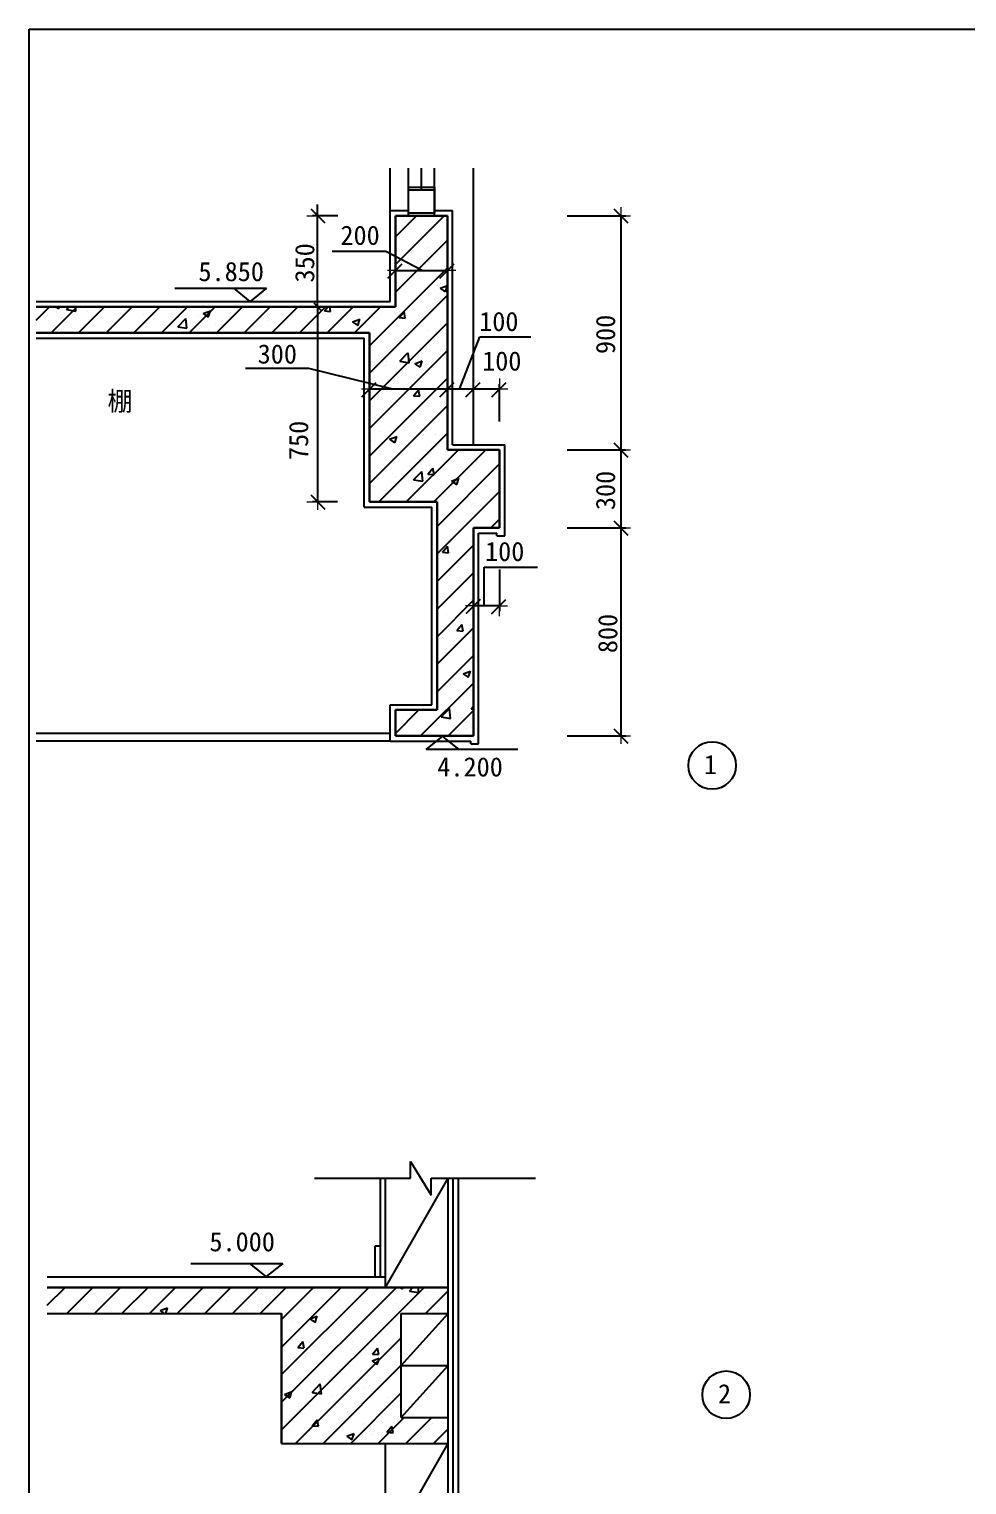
# Model space of a CAD drawing. Header units: metres. Extents: x -54693 to 188802, y -34677 to 263858.
# Drawn here: x -54693 to 67054, y 74743 to 263858 of the extents above; entities that cross this region are included whole.
import ezdxf

# ---------------------------------------------------------------- set-up
doc = ezdxf.new("R2010")
doc.units = ezdxf.units.M
for name, color, linetype in [('1', 4, 'Continuous'), ('BLOCK', 7, 'Continuous'), ('CUXING', 1, 'Continuous')]:
    doc.layers.add(name, color=color, linetype=linetype)

# ---------------------------------------------------------------- blocks, each defined once
blk = doc.blocks.new('_ArchTick')
at = {"lineweight": 15}
for p, q in [((1.38, 0), (-1.29, 0)), ((0, 1.75), (0, -1.61))]:
    blk.add_line(p, q, dxfattribs=at)
at = {"color": 0, "linetype": 'ByBlock'}
blk.add_lwpolyline([(-1.22, -1.23), (1.1, 1.08)], dxfattribs=at)

msp = doc.modelspace()

# ---------------------------------------------------------------- linework, layer by layer
for p, q in [((-17232.22, 227781.81), (-17232.22, 241077.81)), ((-14602.6, 239607.52), (-17907.97, 239607.52)), ((-7144.04, 236858.79), (-4395.31, 239607.52)), ((-7144.04, 233275.06), (-811.59, 239607.52)), ((-7144.04, 227781.81), (-7144.04, 239607.52)), ((-7144.04, 239607.52), (-386.5, 239607.52)), ((-5706.33, 239378.85), (-5706.33, 239378.85)), ((-429.13, 239104.51), (-429.13, 239104.51)), ((-386.5, 239607.52), (-386.5, 209198.57)), ((15162.09, 239607.52), (22783.36, 239607.52)), ((22107.6, 239607.52), (22107.6, 209198.57)), ((-7144.04, 229691.33), (-386.5, 236448.87)), ((-2519.8, 238241.67), (-2519.8, 238241.67)), ((-8389.77, 234948.84), (-15360.5, 234948.84)), ((-3654.93, 232517.68), (-8389.77, 234948.84)), ((-6215.44, 235065.63), (-6215.44, 235065.63)), ((-5072.52, 234784.11), (-5072.52, 234784.11)), ((-2832.07, 235511.06), (-2832.07, 235511.06)), ((-10522.82, 222728.83), (-386.5, 232865.14)), ((-7144.04, 233514.75), (-7144.04, 231824.93)), ((-4030.15, 234019.59), (-4030.15, 234019.59)), ((-2684.15, 233742.58), (-2684.15, 233742.58)), ((-386.5, 233514.75), (-386.5, 231824.93)), ((-7144.04, 232500.68), (-386.5, 232500.68)), ((-1268.88, 230854.42), (-1268.88, 230854.42)), ((-10522.82, 219145.1), (-386.5, 229281.42)), ((-6387.48, 230180.55), (-6387.48, 230180.55)), ((-2848.49, 229243.49), (-2848.49, 229243.49)), ((-1333.95, 230188.18), (-387.65, 230551.44)), ((-1333.95, 230188.18), (-661.68, 229734.73)), ((-656.73, 229731.54), (-386.5, 230536.91)), ((-53771.09, 226069.02), (-52058.3, 227781.81)), ((-53771.09, 227781.81), (-7144.04, 227781.81)), ((-51853.35, 224403.04), (-48474.57, 227781.81)), ((-51221.01, 227781.81), (-50863.22, 227540.48)), ((-51081.23, 227217.09), (-51081.23, 227217.09)), ((-50858.27, 227537.33), (-50776.24, 227781.81)), ((-49832.17, 227419.47), (-49484.5, 227781.81)), ((-49832.17, 227419.47), (-48630.18, 227233.05)), ((-48625.18, 227229.63), (-48689.42, 227781.81)), ((-48269.62, 224403.04), (-44890.85, 227781.81)), ((-47100.32, 227127.02), (-47100.32, 227127.02)), ((-44685.89, 224403.04), (-41307.12, 227781.81)), ((-41102.16, 224403.04), (-37723.39, 227781.81)), ((-37518.43, 224403.04), (-34139.66, 227781.81)), ((-33934.7, 224403.04), (-30555.93, 227781.81)), ((-32112.56, 226911.54), (-31166.26, 227274.79)), ((-31435.34, 226454.92), (-31161.31, 227271.62)), ((-30350.97, 224403.04), (-26972.2, 227781.81)), ((-26808.26, 227492.1), (-26808.26, 227492.1)), ((-26767.25, 224403.04), (-23388.47, 227781.81)), ((-23183.52, 224403.04), (-19804.74, 227781.81)), ((-21091.32, 227723.11), (-21091.32, 227723.11)), ((-19599.79, 224403.04), (-16221.02, 227781.81)), ((-14646.55, 227781.81), (-17907.97, 227781.81)), ((-14602.6, 227781.81), (-17907.97, 227781.81)), ((-16759.19, 227308.79), (-17705.25, 228254.84)), ((-16759.19, 227308.79), (-17705.25, 228254.84)), ((-17232.22, 227781.81), (-17232.22, 202441.03)), ((-16614.19, 227426.66), (-16614.19, 227426.66)), ((-16365.61, 227240.45), (-15911.35, 227781.81)), ((-16365.61, 227240.45), (-15557.79, 227169.78)), ((-16016.06, 224403.04), (-12637.29, 227781.81)), ((-15674.6, 227348.58), (-15674.6, 227348.58)), ((-15552.86, 227166.57), (-15666.34, 227781.81)), ((-13876.66, 227418.28), (-13876.66, 227418.28)), ((-12432.33, 224403.04), (-9053.56, 227781.81)), ((-6671.77, 226392.35), (-6020.22, 227168.84)), ((-6662.01, 227113.45), (-6662.01, 227113.45)), ((-5859.02, 226318.47), (-6015.29, 227165.63)), ((-52363.39, 226666.55), (-52363.39, 226666.55)), ((-43845.68, 225249.08), (-43845.68, 225249.08)), ((-40462.32, 225694.51), (-40462.32, 225694.51)), ((-39885.66, 226822.19), (-39885.66, 226822.19)), ((-35408.31, 225182.46), (-34355.64, 226279.57)), ((-35408.31, 225182.46), (-34206.33, 224996.05)), ((-35343.72, 226368.39), (-35343.72, 226368.39)), ((-34201.33, 224992.61), (-34350.64, 226276.14)), ((-32671.01, 226517.36), (-32671.01, 226517.36)), ((-32112.56, 226911.54), (-31440.29, 226458.09)), ((-30460.31, 225548.14), (-30460.31, 225548.14)), ((-25456.35, 226212.53), (-25456.35, 226212.53)), ((-23633.75, 226413.35), (-23633.75, 226413.35)), ((-23556.41, 225995.65), (-23556.41, 225995.65)), ((-18241.69, 225907.7), (-18241.69, 225907.7)), ((-12689.63, 225829.15), (-11743.33, 226192.4)), ((-12689.63, 225829.15), (-12017.36, 225375.69)), ((-12012.42, 225372.51), (-11738.38, 226189.22)), ((-11027.04, 225602.86), (-11027.04, 225602.86)), ((-10522.82, 215561.37), (-386.5, 225697.69)), ((-6671.77, 226392.35), (-5863.95, 226321.68)), ((-4824.29, 225523.91), (-4824.29, 225523.91)), ((-3812.38, 225298.03), (-3812.38, 225298.03)), ((-10522.82, 224403.04), (-53771.09, 224403.04)), ((-37399.45, 224596.53), (-37399.45, 224596.53)), ((-31438.22, 224642.72), (-31438.22, 224642.72)), ((-13326.25, 224404.61), (-13326.25, 224404.61)), ((-10522.82, 202441.03), (-10522.82, 224403.04)), ((-9942.89, 224850.04), (-9942.89, 224850.04)), ((-9839.39, 223879.18), (-9839.39, 223879.18)), ((-3012.83, 224744.4), (-3012.83, 224744.4)), ((1171.79, 217081.41), (3818.52, 223872.32)), ((3818.52, 223872.32), (10451.69, 223872.32)), ((-10522.82, 211977.64), (-386.5, 222113.96)), ((-6560.6, 220708.45), (-5507.93, 221805.56)), ((-5353.62, 220518.59), (-5502.94, 221802.11)), ((-468.98, 221990.47), (-468.98, 221990.47)), ((-18357.38, 219783.35), (-26600, 219783.35)), ((-7477.12, 217082.01), (-18357.38, 219783.35)), ((-10003.73, 219380.09), (-10003.73, 219380.09)), ((-9350.86, 220243.61), (-9350.86, 220243.61)), ((-8379.7, 220193.41), (-8379.7, 220193.41)), ((-8350.79, 220637.54), (-8350.79, 220637.54)), ((-6560.6, 220708.45), (-5358.61, 220522.04)), ((-4622.38, 220387.72), (-3676.07, 220750.97)), ((-4622.38, 220387.72), (-3950.11, 219934.26)), ((-3945.17, 219931.07), (-3671.13, 220747.78)), ((-3177.17, 220245.31), (-3177.17, 220245.31)), ((-2136.2, 219938.78), (-2136.2, 219938.78)), ((-10522.82, 208393.91), (-386.5, 218530.23)), ((-10522.82, 212872.32), (-10522.82, 217748.68)), ((-5112.37, 217670.08), (-5112.37, 217670.08)), ((-386.5, 212872.32), (-386.5, 217748.68)), ((-386.5, 212872.32), (-386.5, 217748.68)), ((2992.27, 212872.32), (2992.27, 217748.68)), ((2992.27, 212872.32), (2992.27, 217748.68)), ((6371.04, 212872.32), (6371.04, 217748.68)), ((-386.5, 217072.93), (-10522.82, 217072.93)), ((-4796.54, 216226.41), (-4144.99, 217002.9)), ((-4796.53, 216226.41), (-3988.72, 216155.74)), ((-3983.79, 216152.52), (-4140.06, 216999.68)), ((-3399.65, 215986.61), (-3399.65, 215986.61)), ((-3341.51, 215746.22), (-3341.51, 215746.22)), ((2992.27, 217072.93), (-386.5, 217072.93)), ((6371.04, 217072.93), (2992.27, 217072.93)), ((-10522.82, 204810.18), (-386.5, 214946.5)), ((-10168.07, 214881), (-10168.07, 214881)), ((-4768.06, 213032.63), (-4768.06, 213032.63)), ((-10332.41, 210381.91), (-10332.41, 210381.91)), ((-9308.25, 202441.03), (-386.5, 211362.77)), ((-9133.09, 211522.05), (-9133.09, 211522.05)), ((-7910.81, 210587.25), (-6964.5, 210950.5)), ((-7910.81, 210587.25), (-7238.54, 210133.8)), ((-7832.64, 211587.47), (-7832.64, 211587.47)), ((-7233.6, 210130.61), (-6959.57, 210947.32)), ((-6955.06, 210656.1), (-6955.06, 210656.1)), ((-3571.69, 211101.53), (-3571.69, 211101.53)), ((-3505.85, 211247.13), (-3505.85, 211247.13)), ((-1918.43, 211217.22), (-1918.43, 211217.22)), ((-5724.52, 202441.03), (1033.03, 209198.57)), ((-2140.79, 202441.03), (4616.76, 209198.57)), ((-386.5, 209198.57), (6371.04, 209198.57)), ((6371.04, 209198.57), (6371.04, 199062.25)), ((15162.09, 209198.57), (22783.36, 209198.57)), ((15162.09, 209198.57), (22783.36, 209198.57)), ((22107.6, 209198.57), (22107.6, 199062.25)), ((-7456.91, 206162.79), (-7456.91, 206162.79)), ((-4768.78, 205306.15), (-3716.11, 206403.26)), ((-3561.81, 205116.29), (-3711.13, 206399.81)), ((-3670.2, 206748.04), (-3670.2, 206748.04)), ((-2921.3, 206060.47), (-2269.75, 206836.95)), ((-2108.57, 205986.58), (-2264.83, 206833.74)), ((-2008.5, 206444.9), (-2008.5, 206444.9)), ((-1738.01, 199260.08), (6371.04, 207369.13)), ((3349.36, 207761.35), (3349.36, 207761.35)), ((-10510.46, 205325.59), (-10510.46, 205325.59)), ((-10496.75, 205882.82), (-10496.75, 205882.82)), ((-7127.1, 205771.02), (-7127.1, 205771.02)), ((-4768.78, 205306.15), (-3566.8, 205119.74)), ((-2921.3, 206060.47), (-2113.48, 205989.79)), ((-508.83, 204876.43), (-508.83, 204876.43)), ((-242.25, 205857.96), (-242.25, 205857.96)), ((156.44, 205145.82), (1102.75, 205509.07)), ((156.44, 205145.82), (828.72, 204692.37)), ((833.64, 204689.17), (1107.68, 205505.88)), ((-14646.55, 202441.03), (-17907.97, 202441.03)), ((-1738.01, 202441.03), (-10522.82, 202441.03)), ((-8390.64, 203523.5), (-8390.64, 203523.5)), ((-1738.01, 195676.35), (6371.04, 203785.4)), ((-1738.01, 175410.85), (-1738.01, 202441.03)), ((3185.02, 203262.26), (3185.02, 203262.26)), ((6354.91, 202683.53), (6354.91, 202683.53)), ((2729.59, 201908.96), (2729.59, 201908.96)), ((2971.55, 202238.1), (2971.55, 202238.1)), ((6371.04, 199062.25), (2992.27, 199062.25)), ((2992.27, 199062.25), (2992.27, 172032.08)), ((5231.63, 199062.25), (6371.04, 200201.67)), ((15162.09, 199062.25), (22783.36, 199062.25)), ((15162.09, 199062.25), (22783.36, 199062.25)), ((22107.6, 199062.25), (22107.6, 172032.08)), ((-1738.01, 192092.62), (2992.27, 196822.9)), ((-583.86, 196907.6), (-583.86, 196907.6)), ((-24.48, 197136.4), (-24.48, 197136.4)), ((2799.5, 197353.02), (2799.5, 197353.02)), ((-1046.06, 195894.52), (-394.51, 196671.01)), ((-1046.06, 195894.53), (-238.24, 195823.85)), ((-233.34, 195820.63), (-389.61, 196667.8)), ((9.32, 195826.36), (9.32, 195826.36)), ((-1738.01, 188508.89), (2992.27, 193239.17)), ((2856.34, 194264.08), (2856.34, 194264.08)), ((2992.27, 193656.22), (2992.27, 188250.18)), ((4396.71, 188930.8), (4396.71, 193965.39)), ((4396.71, 193965.39), (11318.65, 193965.39)), ((6371.04, 193656.22), (6371.04, 188250.18)), ((-755.9, 192022.51), (-755.9, 192022.51)), ((1651.7, 191777.14), (1651.7, 191777.14)), ((-1738.01, 184925.16), (2992.27, 189655.44)), ((2692, 189764.99), (2692, 189764.99)), ((-548.68, 187762.39), (-548.68, 187762.39)), ((807.28, 187365.88), (807.28, 187365.88)), ((6371.04, 188925.94), (2992.27, 188925.94)), ((-1738.01, 181341.43), (2992.27, 186071.71)), ((829.17, 185728.58), (1480.72, 186505.07)), ((829.17, 185728.58), (1636.99, 185657.91)), ((1641.89, 185654.69), (1485.62, 186501.85)), ((-980.15, 184871), (-980.15, 184871)), ((2527.66, 185265.9), (2527.66, 185265.9)), ((2689.74, 184794.93), (2689.74, 184794.93)), ((-1738.01, 177757.7), (2992.27, 182487.98)), ((1869.47, 183055.58), (1869.47, 183055.58)), ((1646.84, 180103.46), (2593.14, 180466.71)), ((1646.84, 180103.46), (2319.11, 179650.01)), ((2324.02, 179646.81), (2598.05, 180463.52)), ((2363.31, 180766.81), (2363.31, 180766.81)), ((-3879.91, 172032.08), (2992.27, 178904.26)), ((-30.53, 178712.32), (-30.53, 178712.32)), ((2231.93, 177828.58), (2231.93, 177828.58)), ((2198.97, 176267.72), (2198.97, 176267.72)), ((2704.41, 175562.64), (2992.27, 175905.7)), ((-7144.04, 172351.67), (-4084.86, 175410.85)), ((-7144.04, 172032.08), (-7144.04, 175410.85)), ((-7144.04, 175410.85), (-1738.01, 175410.85)), ((-4820.59, 175254.41), (-4820.59, 175254.41)), ((-1185.15, 174501.55), (-132.48, 175598.66)), ((-1185.15, 174501.55), (16.84, 174315.13)), ((-296.18, 172032.08), (2992.27, 175320.53)), ((21.8, 174311.68), (-127.52, 175595.21)), ((2704.41, 175562.64), (2992.27, 175537.46)), ((-1323.48, 172498.07), (-1323.48, 172498.07)), ((2059.88, 172943.5), (2059.88, 172943.5)), ((2992.27, 172032.08), (-7144.04, 172032.08)), ((15162.09, 172032.08), (22783.36, 172032.08)), ((-5194.25, 114605.73), (-5194.25, 116774.32)), ((-5194.25, 116774.32), (-2490.09, 112365.74)), ((-2490.09, 112365.74), (-2490.09, 114605.73)), ((-52332.43, 98080.42), (-50009.89, 100402.96)), ((-299.35, 100402.96), (-52332.43, 100402.96)), ((-49804.93, 97024.19), (-46426.16, 100402.96)), ((-46221.2, 97024.19), (-42842.43, 100402.96)), ((-45235.16, 100401.44), (-45235.16, 100401.44)), ((-42637.48, 97024.19), (-39258.7, 100402.96)), ((-39053.75, 97024.19), (-35674.97, 100402.96)), ((-35470.02, 97024.19), (-32091.25, 100402.96)), ((-31886.29, 97024.19), (-28507.52, 100402.96)), ((-28302.56, 97024.19), (-24923.79, 100402.96)), ((-24718.83, 97024.19), (-21340.06, 100402.96)), ((-21923.49, 92652.08), (-14172.6, 100402.96)), ((-21923.49, 89068.35), (-10588.87, 100402.96)), ((-21923.49, 85484.62), (-7005.14, 100402.96)), ((-21923.49, 81900.89), (-3421.42, 100402.96)), ((-21923.49, 96235.81), (-17756.33, 100402.96)), ((-6513.87, 100402.96), (-6216.16, 100202.15)), ((-6211.3, 100198.97), (-6142.85, 100402.96)), ((-5313.68, 99925.72), (-4855.77, 100402.96)), ((-4106.78, 99735.87), (-4184.39, 100402.96)), ((-299.35, 80130.33), (-299.35, 100402.96)), ((-52061.72, 99536.23), (-52061.72, 99536.23)), ((-50464.64, 100191.35), (-50464.64, 100191.35)), ((-43249.98, 99886.52), (-43249.98, 99886.52)), ((-37304.92, 98658.85), (-37304.92, 98658.85)), ((-36035.32, 99581.69), (-36035.32, 99581.69)), ((-33921.55, 99104.28), (-33921.55, 99104.28)), ((-29107.29, 98690.9), (-29107.29, 98690.9)), ((-28820.67, 99276.86), (-28820.67, 99276.86)), ((-28802.96, 99778.15), (-28802.96, 99778.15)), ((-24614.24, 98732.49), (-24614.24, 98732.49)), ((-21606.01, 98972.03), (-21606.01, 98972.03)), ((-21225.48, 100043.83), (-21225.48, 100043.83)), ((-17594.68, 99745.8), (-17594.68, 99745.8)), ((-14391.35, 98667.2), (-14391.35, 98667.2)), ((-10105.25, 98429.29), (-10105.25, 98429.29)), ((-10026.32, 100177.78), (-10026.32, 100177.78)), ((-7176.7, 98362.37), (-7176.7, 98362.37)), ((-5313.68, 99925.72), (-4111.69, 99739.3)), ((-3216.46, 97024.19), (-299.35, 99941.3)), ((-2811.67, 99872.95), (-2811.67, 99872.95)), ((-2223.43, 99782.22), (-2223.43, 99782.22)), ((-52332.43, 97024.19), (-21923.49, 97024.19)), ((-45840.38, 97535.13), (-45840.38, 97535.13)), ((-37667.04, 97378.96), (-36720.73, 97742.21)), ((-37667.04, 97378.96), (-37141.07, 97024.19)), ((-36989.1, 97337.98), (-36989.1, 97337.98)), ((-36955.74, 97024.19), (-36715.88, 97739.05)), ((-31440.8, 97867.27), (-31440.8, 97867.27)), ((-21923.49, 97024.19), (-21923.49, 80130.33)), ((-18244.11, 96296.57), (-17297.8, 96659.82)), ((-17987.06, 97076.37), (-17987.06, 97076.37)), ((-17566.98, 95839.94), (-17292.95, 96656.64)), ((-15320.95, 96690.66), (-15320.95, 96690.66)), ((-6785.49, 97814.38), (-6785.49, 97814.38)), ((-3993.32, 97063.53), (-3993.32, 97063.53)), ((-3402.13, 98259.8), (-3402.13, 98259.8)), ((-20439.54, 96016.79), (-20439.54, 96016.79)), ((-18244.11, 96296.57), (-17571.84, 95843.11)), ((-17759.02, 95246.71), (-17759.02, 95246.71)), ((-10819.88, 96198.31), (-10819.88, 96198.31)), ((-20110.32, 80130.33), (-6381.14, 93859.51)), ((-19929.83, 93612.77), (-19929.83, 93612.77)), ((-19816.22, 92589.82), (-19164.68, 93366.31)), ((-19003.57, 92515.94), (-19159.84, 93363.11)), ((-12715.17, 93307.94), (-12715.17, 93307.94)), ((-6957.53, 92929.3), (-6957.53, 92929.3)), ((-20707.33, 90993.76), (-20707.33, 90993.76)), ((-19816.22, 92589.82), (-19008.4, 92519.14)), ((-18876.36, 91360.15), (-18876.36, 91360.15)), ((-12825.52, 92346.68), (-12825.52, 92346.68)), ((-10984.22, 91699.23), (-10984.22, 91699.23)), ((-10340.9, 92483.87), (-10340.9, 92483.87)), ((-10176.86, 90855.14), (-9230.55, 91218.39)), ((-10176.86, 90855.14), (-9504.59, 90401.69)), ((-10122.39, 91741.72), (-9470.84, 92518.2)), ((-10122.39, 91741.72), (-9314.57, 91671.04)), ((-9499.74, 90398.5), (-9225.7, 91215.21)), ((-9309.73, 91667.84), (-9466, 92515)), ((-17923.36, 90747.62), (-17923.36, 90747.62)), ((-16526.59, 80130.33), (-6381.14, 90275.78)), ((-17945.72, 86760.42), (-16893.05, 87857.53)), ((-16738.83, 86570.58), (-16888.15, 87854.1)), ((-13896.31, 87153.36), (-13896.31, 87153.36)), ((-11148.56, 87200.14), (-11148.56, 87200.14)), ((-10512.94, 87598.79), (-10512.94, 87598.79)), ((-21532.54, 86496.1), (-20586.23, 86859.36)), ((-21532.54, 86496.1), (-20860.27, 86042.65)), ((-20855.42, 86039.48), (-20581.38, 86856.18)), ((-18087.7, 86248.53), (-18087.7, 86248.53)), ((-17945.72, 86760.42), (-16743.73, 86574)), ((-15347.03, 86401.79), (-15347.03, 86401.79)), ((-12942.86, 80130.33), (-6381.14, 86692.06)), ((-8132.37, 86096.96), (-8132.37, 86096.96)), ((-19712.06, 84891.21), (-19712.06, 84891.21)), ((-13383.52, 84282.72), (-13383.52, 84282.72)), ((-12497.4, 84586.38), (-12497.4, 84586.38)), ((-9359.13, 80130.33), (-5980.36, 83509.1)), ((-5775.4, 80130.33), (-2396.63, 83509.1)), ((-21265.33, 82929.79), (-21265.33, 82929.79)), ((-18252.04, 81749.44), (-18252.04, 81749.44)), ((-17940.99, 82423.88), (-17289.44, 83200.36)), ((-17940.99, 82423.88), (-17133.17, 82353.2)), ((-17451.71, 81822.85), (-17451.71, 81822.85)), ((-17128.34, 82350), (-17284.61, 83197.16)), ((-14068.35, 82268.28), (-14068.35, 82268.28)), ((-13465.29, 81054.67), (-12518.98, 81417.93)), ((-12788.17, 80598.04), (-12514.14, 81414.74)), ((-11312.9, 82701.05), (-11312.9, 82701.05)), ((-8949.75, 82942.15), (-8949.75, 82942.15)), ((-8247.15, 81575.78), (-7595.6, 82352.26)), ((-8247.15, 81575.78), (-7439.33, 81505.1)), ((-7434.5, 81501.89), (-7590.77, 82349.05)), ((-2263.29, 82668.18), (-2263.29, 82668.18)), ((-2191.67, 80130.33), (-299.35, 82022.66)), ((-21923.49, 80130.33), (-299.35, 80130.33)), ((-13465.29, 81054.67), (-12793.01, 80601.22)), ((-10145.1, 81315.26), (-10145.1, 81315.26))]:
    msp.add_line(p, q)
msp.add_lwpolyline([(-54692.84, 263857.69), (188801.6, 263857.69), (188801.6, -34676.72), (-54692.84, -34676.72)], close=True)
for centre in [(33984.55, 168192.29), (35800.34, 86451.45)]:
    msp.add_circle(centre, 3086.73)
at = {"layer": '1'}
for p, q in [((-7819.8, 240283.27), (-7819.8, 245787.68)), ((-5454.66, 242986.29), (-5454.66, 245787.68)), ((-3765.27, 242986.29), (-3765.27, 245787.68)), ((-2075.89, 242986.29), (-2075.89, 245787.68)), ((2992.27, 209874.32), (2992.27, 245787.68)), ((-5454.66, 239943.04), (-5454.66, 243321.82)), ((-5454.66, 243321.82), (-2075.89, 243321.82)), ((-5454.66, 239607.52), (-5454.66, 242986.29)), ((-5454.66, 242986.29), (-2075.89, 242986.29)), ((-2075.89, 243321.82), (-2075.89, 239943.04)), ((-2075.89, 239607.52), (-2075.89, 242986.29)), ((-7819.8, 228457.57), (-7819.8, 240283.27)), ((-7819.8, 240283.27), (-5454.66, 240283.27)), ((-2075.89, 240283.27), (289.25, 240283.27)), ((289.25, 209874.32), (289.25, 240283.27)), ((-2075.89, 239943.04), (-5454.66, 239943.04)), ((-53771.09, 228457.57), (-7819.8, 228457.57)), ((-53771.09, 223727.29), (-11198.57, 223727.29)), ((-11198.57, 201765.27), (-11198.57, 223727.29)), ((289.25, 209874.32), (7046.8, 209874.32)), ((7046.8, 198048.62), (7046.8, 209874.32)), ((-11198.57, 201765.27), (-2413.76, 201765.27)), ((-2413.76, 176086.6), (-2413.76, 201765.27)), ((3668.03, 198386.5), (6033.17, 198386.5)), ((3668.03, 171018.45), (3668.03, 198386.5)), ((6033.17, 198048.62), (6033.17, 198386.5)), ((6033.17, 198048.62), (7046.8, 198048.62)), ((-7819.8, 171356.32), (-7819.8, 176086.6)), ((-7819.8, 176086.6), (-2413.76, 176086.6)), ((-7819.8, 172369.96), (-53771.09, 172369.96)), ((-7819.8, 171356.32), (-53771.09, 171356.32)), ((-7819.8, 171356.32), (2654.4, 171356.32)), ((2654.4, 171018.45), (2654.4, 171356.32)), ((2654.4, 171018.45), (3668.03, 171018.45)), ((-17644.93, 114605.73), (-5194.25, 114605.73)), ((-9084.15, 101754.47), (-9084.15, 114593.8)), ((-8408.4, 100402.96), (-299.35, 114593.8)), ((-2490.09, 114605.73), (11048.68, 114605.73)), ((376.41, 51748.65), (376.41, 114593.8)), ((1052.16, 51748.65), (1052.16, 114593.8)), ((-9759.91, 101754.47), (-9759.91, 105809)), ((-9759.91, 105809), (-9084.15, 105809)), ((-52332.43, 101754.47), (-8408.4, 101754.47)), ((-6381.14, 83509.1), (-6381.14, 97024.19)), ((-6381.14, 90266.65), (-299.35, 97024.19)), ((-6381.14, 97024.19), (-299.35, 97024.19)), ((-6381.14, 83509.1), (-299.35, 90266.65)), ((-6381.14, 90266.65), (-299.35, 90266.65)), ((-6381.14, 83509.1), (-299.35, 83509.1)), ((-8408.4, 65939.49), (-299.35, 80130.33))]:
    msp.add_line(p, q, dxfattribs=at)
at = {"layer": 'BLOCK'}
for p, q in [((-35790.71, 230184.32), (-23854.24, 230184.32)), ((-25985.97, 228464.18), (-28117.71, 230184.32)), ((-23854.24, 230184.32), (-25985.97, 228464.18)), ((-27890.37, 228457.57), (-25863.11, 228457.57)), ((-3161.34, 170264.02), (-1029.61, 171984.16)), ((8775.12, 170264.02), (-3161.34, 170264.02)), ((-48.62, 172032.08), (-2075.89, 172032.08)), ((-1029.61, 171984.16), (1102.13, 170264.02)), ((-33705.74, 103517.75), (-21769.27, 103517.75)), ((-23901.01, 101797.61), (-26032.74, 103517.75)), ((-21769.27, 103517.75), (-23901.01, 101797.61)), ((-24737.5, 101754.47), (-22710.24, 101754.47))]:
    msp.add_line(p, q, dxfattribs=at)
at = {"layer": 'CUXING'}
for p, q in [((-7144.04, 239607.52), (-7144.04, 227781.81)), ((-386.5, 239607.52), (-7144.04, 239607.52)), ((-386.5, 209198.57), (-386.5, 239607.52)), ((-7144.04, 227781.81), (-53771.09, 227781.81)), ((-53771.09, 224403.04), (-10522.82, 224403.04)), ((-10522.82, 224403.04), (-10522.82, 202441.03)), ((6371.04, 209198.57), (-386.5, 209198.57)), ((6371.04, 199062.25), (6371.04, 209198.57)), ((-10522.82, 202441.03), (-1738.01, 202441.03)), ((-1738.01, 202441.03), (-1738.01, 175410.85)), ((2992.27, 199062.25), (6371.04, 199062.25)), ((2992.27, 172032.08), (2992.27, 199062.25)), ((-7144.04, 175410.85), (-7144.04, 172032.08)), ((-1738.01, 175410.85), (-7144.04, 175410.85)), ((-7144.04, 172032.08), (2992.27, 172032.08)), ((-8408.4, 100402.96), (-8408.4, 114593.8)), ((-299.35, 51748.65), (-299.35, 114593.8)), ((-52332.43, 100402.96), (-299.35, 100402.96)), ((-52332.43, 97024.19), (-21923.49, 97024.19)), ((-21923.49, 80130.33), (-21923.49, 97024.19)), ((-21923.49, 80130.33), (-299.35, 80130.33)), ((-8408.4, 51748.65), (-8408.4, 80130.33))]:
    msp.add_line(p, q, dxfattribs=at)

# ---------------------------------------------------------------- block references
at = {"xscale": 800, "yscale": 800, "zscale": 800, "rotation": 90}
for p in [(-17232.22, 239607.52), (22107.6, 239607.52), (22107.6, 209198.57), (-17232.22, 202441.03), (22107.6, 199062.25), (22107.6, 172032.08)]:
    msp.add_blockref('_ArchTick', p, dxfattribs=at)
at = {"xscale": 800, "yscale": 800, "zscale": 800}
for p in [(-7144.04, 232500.68), (-386.5, 232500.68), (-10522.82, 217072.93), (-386.5, 217072.93), (2992.27, 217072.93), (6371.04, 217072.93), (3013.48, 188922.54), (6326.02, 188887.99)]:
    msp.add_blockref('_ArchTick', p, dxfattribs=at)

# ---------------------------------------------------------------- texts
for s, p in [('200', (-14278.03, 235831.18)), ('5.850', (-32709.78, 231117.08)), ('100', (3735.07, 224631.95)), ('300', (-25022.5, 220411.31)), ('100', (4122.34, 219497.3)), ('100', (4499.05, 194755.9)), ('4.200', (-1695.33, 166774.73)), ('1', (32922.68, 167070.82)), ('5.000', (-31286.32, 105089.39)), ('2', (34738.46, 85329.98))]:
    msp.add_text(s, height=2500).set_placement(p)
for s, p in [('350', (-17671.61, 230941.77)), ('900', (21379.98, 221650.15)), ('750', (-18462.9, 207878.26)), ('300', (21376.94, 201377.52)), ('800', (21668.22, 182794.28))]:
    msp.add_text(s, height=2500, rotation=90).set_placement(p)
at = {"layer": '1'}
msp.add_text('棚 ', height=2500, dxfattribs=at).set_placement((-44516.41, 214282.82))

doc.saveas('drawing.dxf')
